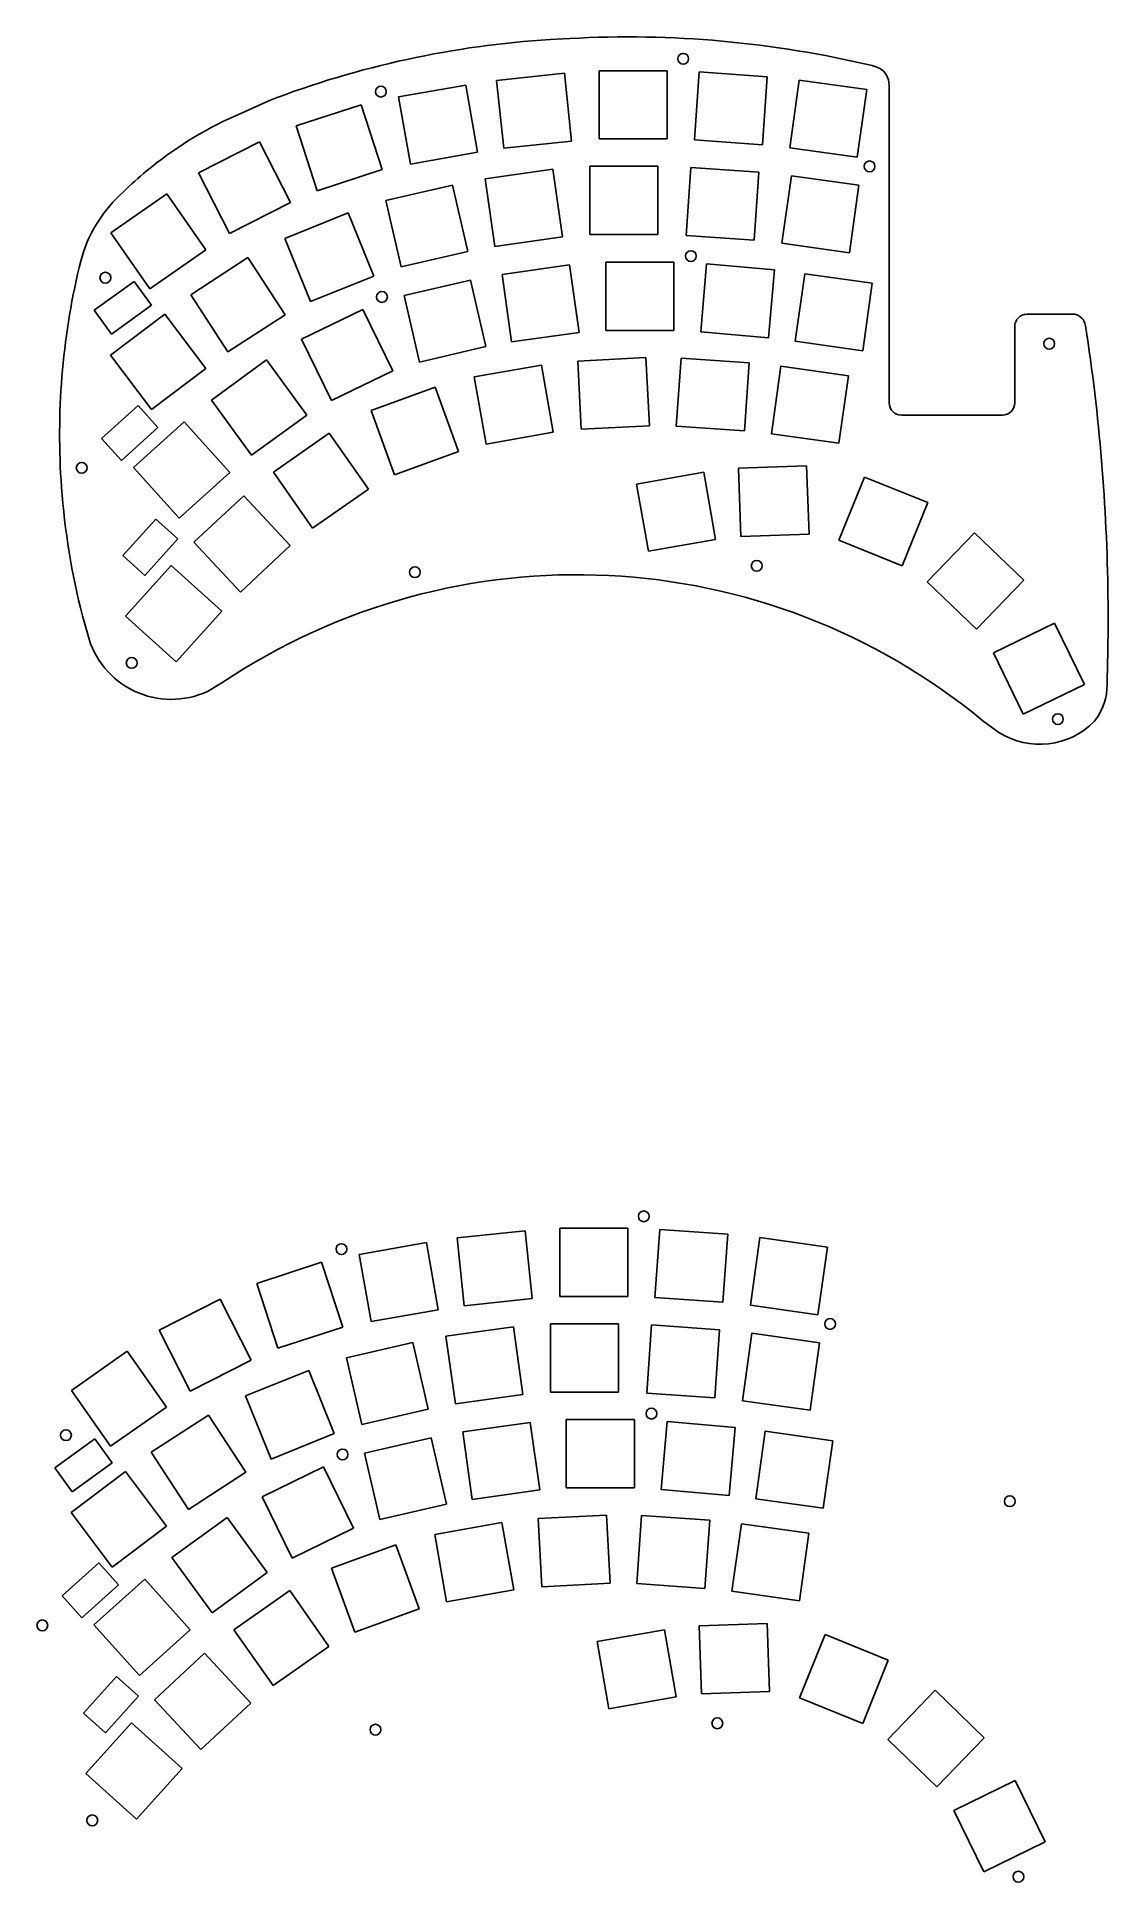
# Model space of a CAD drawing. Extents: x 14 to 231, y -151 to 224.
import ezdxf

# ---------------------------------------------------------------- set-up
doc = ezdxf.new("R2010")
doc.units = 0
doc.layers.add('BLACK', color=7, linetype='CONTINUOUS')

msp = doc.modelspace()

# ---------------------------------------------------------------- linework, layer by layer
at = {"layer": 'BLACK', "linetype": 'CONTINUOUS'}
for p, q in [((122.082, 223.482), (118.095, 223.278)), ((183.981, 217.828), (183.457, 217.97)), ((184.893, 217.451), (184.552, 217.619)), ((100.97, 214.026), (87.33, 211.621)), ((100.97, 214.026), (103.375, 200.387)), ((120.985, 216.415), (107.211, 214.967)), ((108.658, 201.193), (107.211, 214.967)), ((120.985, 216.415), (122.433, 202.641)), ((141.878, 216.929), (128.028, 216.929)), ((128.028, 203.079), (128.028, 216.929)), ((141.878, 216.929), (141.878, 203.079)), ((147.361, 202.879), (148.328, 216.695)), ((162.144, 215.729), (148.328, 216.695)), ((162.144, 215.729), (161.178, 201.913)), ((166.731, 201.31), (168.659, 215.025)), ((182.374, 213.098), (168.659, 215.025)), ((186.882, 214.029), (186.902, 149.515)), ((60.973, 210.852), (54.081, 207.716)), ((79.699, 210.03), (66.527, 205.75)), ((79.699, 210.03), (83.979, 196.858)), ((89.735, 197.982), (87.33, 211.621)), ((182.374, 213.098), (180.446, 199.383)), ((59.079, 202.518), (46.739, 196.23)), ((59.079, 202.518), (65.367, 190.178)), ((70.806, 192.578), (66.527, 205.75)), ((122.433, 202.641), (108.658, 201.193)), ((141.878, 203.079), (128.028, 203.079)), ((161.178, 201.913), (147.361, 202.879)), ((103.375, 200.387), (89.735, 197.982)), ((180.446, 199.383), (166.731, 201.31)), ((53.026, 183.89), (46.739, 196.23)), ((83.979, 196.858), (70.806, 192.578)), ((118.646, 196.925), (104.931, 194.998)), ((106.859, 181.283), (104.931, 194.998)), ((118.646, 196.925), (120.574, 183.21)), ((126.128, 183.679), (126.128, 197.529)), ((139.978, 197.529), (126.128, 197.529)), ((139.978, 197.529), (139.978, 183.679)), ((145.701, 183.479), (146.668, 197.295)), ((160.484, 196.329), (146.668, 197.295)), ((160.484, 196.329), (159.518, 182.513)), ((165.131, 181.91), (167.059, 195.625)), ((180.774, 193.698), (167.059, 195.625)), ((40.253, 191.949), (28.908, 184.005)), ((31.552, 192.445), (30.681, 191.616)), ((40.253, 191.949), (48.197, 180.603)), ((98.242, 193.709), (84.747, 190.594)), ((98.242, 193.709), (101.358, 180.214)), ((180.774, 193.698), (178.846, 179.983)), ((65.367, 190.178), (53.026, 183.89)), ((77.088, 188.088), (64.247, 182.9)), ((77.088, 188.088), (82.276, 175.247)), ((87.863, 177.099), (84.747, 190.594)), ((36.852, 172.659), (28.908, 184.005)), ((139.978, 183.679), (126.128, 183.679)), ((48.197, 180.603), (36.852, 172.659)), ((69.435, 170.058), (64.247, 182.9)), ((101.358, 180.214), (87.863, 177.099)), ((120.574, 183.21), (106.859, 181.283)), ((159.518, 182.513), (145.701, 183.479)), ((178.846, 179.983), (165.131, 181.91)), ((22.862, 178.521), (22.481, 177.016)), ((56.742, 179.002), (45.126, 171.459)), ((56.742, 179.002), (64.285, 167.387)), ((122.049, 177.514), (108.334, 175.587)), ((122.049, 177.514), (123.977, 163.799)), ((129.363, 164.227), (129.363, 178.077)), ((143.213, 178.077), (129.363, 178.077)), ((143.213, 178.077), (143.213, 164.227)), ((148.65, 163.909), (149.858, 177.706)), ((163.655, 176.499), (149.858, 177.706)), ((163.655, 176.499), (162.448, 162.702)), ((33.634, 174.17), (25.544, 168.292)), ((37.161, 169.316), (33.634, 174.17)), ((82.276, 175.247), (69.435, 170.058)), ((101.926, 174.41), (88.431, 171.295)), ((101.926, 174.41), (105.042, 160.915)), ((110.262, 161.872), (108.334, 175.587)), ((167.831, 162.01), (169.759, 175.725)), ((183.474, 173.798), (169.759, 175.725)), ((183.474, 173.798), (181.546, 160.083)), ((29.071, 163.438), (37.161, 169.316)), ((52.669, 159.844), (45.126, 171.459)), ((91.547, 157.8), (88.431, 171.295)), ((25.544, 168.292), (29.071, 163.438)), ((39.889, 167.537), (28.828, 159.202)), ((39.889, 167.537), (48.224, 156.476)), ((64.285, 167.387), (52.669, 159.844)), ((80.077, 168.489), (67.629, 162.418)), ((80.077, 168.489), (86.149, 156.041)), ((212.402, 149.515), (212.402, 165.015)), ((214.902, 167.515), (224.152, 167.516)), ((226.772, 165.121), (226.652, 165.655)), ((73.7, 149.969), (67.629, 162.418)), ((123.977, 163.799), (110.262, 161.872)), ((143.213, 164.227), (129.363, 164.227)), ((162.448, 162.702), (148.65, 163.909)), ((181.546, 160.083), (167.831, 162.01)), ((37.163, 148.141), (28.828, 159.202)), ((60.524, 158.22), (49.319, 150.079)), ((60.524, 158.22), (68.665, 147.015)), ((105.042, 160.915), (91.547, 157.8)), ((137.521, 158.701), (123.69, 157.976)), ((124.415, 144.145), (123.69, 157.976)), ((137.521, 158.701), (138.246, 144.87)), ((143.696, 144.786), (144.663, 158.602)), ((158.479, 157.636), (144.663, 158.602)), ((158.479, 157.636), (157.513, 143.82)), ((48.224, 156.476), (37.163, 148.141)), ((86.149, 156.041), (73.7, 149.969)), ((116.303, 157.165), (102.663, 154.76)), ((105.068, 141.121), (102.663, 154.76)), ((116.303, 157.165), (118.708, 143.526)), ((162.991, 143.229), (164.919, 156.944)), ((178.634, 155.017), (164.919, 156.944)), ((178.634, 155.017), (176.706, 141.302)), ((57.46, 138.874), (49.319, 150.079)), ((94.743, 152.659), (81.728, 147.922)), ((94.743, 152.659), (99.48, 139.644)), ((34.461, 148.979), (27.03, 142.288)), ((38.476, 144.52), (34.461, 148.979)), ((68.665, 147.015), (57.46, 138.874)), ((86.465, 134.907), (81.728, 147.922)), ((189.402, 147.015), (209.902, 147.015)), ((31.044, 137.829), (38.476, 144.52)), ((43.778, 145.667), (33.486, 136.4)), ((43.778, 145.667), (53.046, 135.375)), ((73.247, 143.361), (61.902, 135.417)), ((73.247, 143.361), (81.191, 132.015)), ((118.708, 143.526), (105.068, 141.121)), ((138.246, 144.87), (124.415, 144.145)), ((157.513, 143.82), (143.696, 144.786)), ((176.706, 141.302), (162.991, 143.229)), ((27.03, 142.288), (31.044, 137.829)), ((99.48, 139.644), (86.465, 134.907)), ((42.753, 126.107), (33.486, 136.4)), ((53.046, 135.375), (42.753, 126.107)), ((69.846, 124.071), (61.902, 135.417)), ((149.27, 135.435), (135.63, 133.03)), ((149.27, 135.435), (151.675, 121.795)), ((170.156, 136.707), (156.314, 136.223)), ((156.798, 122.382), (156.314, 136.223)), ((170.156, 136.707), (170.639, 122.865)), ((81.191, 132.015), (69.846, 124.071)), ((138.035, 119.39), (135.63, 133.03)), ((176.71, 121.61), (181.898, 134.452)), ((194.74, 129.264), (181.898, 134.452)), ((55.896, 130.655), (45.767, 121.209)), ((55.896, 130.655), (65.342, 120.526)), ((194.74, 129.264), (189.551, 116.422)), ((38.069, 125.927), (31.378, 118.496)), ((42.528, 121.912), (38.069, 125.927)), ((35.836, 114.481), (42.528, 121.912)), ((55.213, 111.08), (45.767, 121.209)), ((65.342, 120.526), (55.213, 111.08)), ((151.675, 121.795), (138.035, 119.39)), ((170.639, 122.865), (156.798, 122.382)), ((189.551, 116.422), (176.71, 121.61)), ((194.643, 113.161), (204.264, 123.124)), ((214.227, 113.503), (204.264, 123.124)), ((31.378, 118.496), (35.836, 114.481)), ((41.126, 116.501), (31.858, 106.209)), ((41.126, 116.501), (51.418, 107.234)), ((204.606, 103.54), (194.643, 113.161)), ((214.227, 113.503), (204.606, 103.54)), ((24.229, 102.447), (23.162, 106.256)), ((42.151, 96.941), (31.858, 106.209)), ((51.418, 107.234), (42.151, 96.941)), ((208.059, 98.735), (220.507, 104.807)), ((226.579, 92.359), (220.507, 104.807)), ((214.13, 86.287), (208.059, 98.735)), ((231.181, 94.116), (231.155, 92.296)), ((51.475, 92.654), (48.502, 90.906)), ((226.579, 92.359), (214.13, 86.287)), ((205.959, 84.938), (209.181, 82.616)), ((228.811, 85.136), (228.56, 84.856)), ((112.985, -18.585), (99.2107, -20.0327)), ((112.985, -18.585), (114.433, -32.3591)), ((133.878, -18.0709), (120.028, -18.0709)), ((120.028, -31.9209), (120.028, -18.0709)), ((133.878, -18.0709), (133.878, -31.9209)), ((139.361, -32.121), (140.328, -18.3047)), ((154.144, -19.2709), (140.328, -18.3047)), ((92.9699, -20.9736), (79.3303, -23.3787)), ((92.9699, -20.9736), (95.375, -34.6132)), ((100.658, -33.8069), (99.2107, -20.0327)), ((154.144, -19.2709), (153.178, -33.0871)), ((158.731, -33.6898), (160.659, -19.9746)), ((174.374, -21.9021), (160.659, -19.9746)), ((174.374, -21.9021), (172.446, -35.6173)), ((71.6988, -24.9699), (58.5266, -29.2498)), ((71.6988, -24.9699), (75.9787, -38.1421)), ((81.7354, -37.0182), (79.3303, -23.3787)), ((62.8065, -42.4219), (58.5266, -29.2498)), ((51.079, -32.4818), (38.7385, -38.7696)), ((51.079, -32.4818), (57.3668, -44.8223)), ((114.433, -32.3591), (100.658, -33.8069)), ((133.878, -31.9209), (120.028, -31.9209)), ((153.178, -33.0871), (139.361, -32.121)), ((172.446, -35.6173), (158.731, -33.6898)), ((95.375, -34.6132), (81.7354, -37.0182)), ((45.0263, -51.11), (38.7385, -38.7696)), ((75.9787, -38.1421), (62.8065, -42.4219)), ((110.646, -38.0746), (96.9313, -40.0021)), ((98.8588, -53.7173), (96.9313, -40.0021)), ((110.646, -38.0746), (112.574, -51.7898)), ((131.978, -37.4709), (118.128, -37.4709)), ((118.128, -51.3209), (118.128, -37.4709)), ((131.978, -37.4709), (131.978, -51.3209)), ((137.701, -51.521), (138.668, -37.7047)), ((152.484, -38.6709), (138.668, -37.7047)), ((152.484, -38.6709), (151.518, -52.4871)), ((157.131, -53.0898), (159.059, -39.3746)), ((172.774, -41.3021), (159.059, -39.3746)), ((32.2533, -43.0513), (20.908, -50.9953)), ((32.2533, -43.0513), (40.1973, -54.3965)), ((57.3668, -44.8223), (45.0263, -51.11)), ((90.2424, -41.2906), (76.7473, -44.4062)), ((79.8629, -57.9012), (76.7473, -44.4062)), ((90.2424, -41.2906), (93.3579, -54.7857)), ((172.774, -41.3021), (170.846, -55.0173)), ((69.0882, -46.912), (56.2467, -52.1003)), ((69.0882, -46.912), (74.2765, -59.7535)), ((28.852, -62.3406), (20.908, -50.9953)), ((61.435, -64.9418), (56.2467, -52.1003)), ((112.574, -51.7898), (98.8588, -53.7173)), ((131.978, -51.3209), (118.128, -51.3209)), ((151.518, -52.4871), (137.701, -51.521)), ((40.1973, -54.3965), (28.852, -62.3406)), ((48.7418, -55.9975), (37.1262, -63.5408)), ((48.7418, -55.9975), (56.2851, -67.6131)), ((93.3579, -54.7857), (79.8629, -57.9012)), ((170.846, -55.0173), (157.131, -53.0898)), ((74.2765, -59.7535), (61.435, -64.9418)), ((114.049, -57.4856), (100.334, -59.4131)), ((102.262, -73.1283), (100.334, -59.4131)), ((114.049, -57.4856), (115.977, -71.2008)), ((135.213, -56.9229), (121.363, -56.9229)), ((121.363, -70.7729), (121.363, -56.9229)), ((135.213, -56.9229), (135.213, -70.7729)), ((140.65, -71.091), (141.858, -57.2937)), ((155.655, -58.5008), (141.858, -57.2937)), ((155.655, -58.5008), (154.448, -72.2981)), ((159.831, -72.9898), (161.759, -59.2746)), ((175.474, -61.2021), (161.759, -59.2746)), ((25.6344, -60.83), (17.5442, -66.7078)), ((29.1611, -65.6841), (25.6344, -60.83)), ((44.6695, -75.1564), (37.1262, -63.5408)), ((93.9264, -60.5896), (80.4313, -63.7052)), ((93.9264, -60.5896), (97.0419, -74.0847)), ((175.474, -61.2021), (173.546, -74.9173)), ((17.5442, -66.7078), (21.0709, -71.5619)), ((21.0709, -71.5619), (29.1611, -65.6841)), ((72.0771, -66.5111), (59.6288, -72.5825)), ((72.0771, -66.5111), (78.1485, -78.9594)), ((83.5469, -77.2002), (80.4313, -63.7052)), ((31.8886, -67.4628), (20.8275, -75.798)), ((31.8886, -67.4628), (40.2238, -78.5239)), ((56.2851, -67.6131), (44.6695, -75.1564)), ((135.213, -70.7729), (121.363, -70.7729)), ((154.448, -72.2981), (140.65, -71.091)), ((65.7002, -85.0308), (59.6288, -72.5825)), ((97.0419, -74.0847), (83.5469, -77.2002)), ((115.977, -71.2008), (102.262, -73.1283)), ((173.546, -74.9173), (159.831, -72.9898)), ((29.1627, -86.8591), (20.8275, -75.798)), ((40.2238, -78.5239), (29.1627, -86.8591)), ((52.5237, -76.7801), (41.3188, -84.9209)), ((52.5237, -76.7801), (60.6645, -87.985)), ((108.303, -77.8346), (94.6633, -80.2397)), ((108.303, -77.8346), (110.708, -91.4742)), ((129.521, -76.299), (115.69, -77.0239)), ((116.415, -90.8549), (115.69, -77.0239)), ((129.521, -76.299), (130.246, -90.13)), ((135.696, -90.214), (136.663, -76.3977)), ((150.479, -77.3639), (136.663, -76.3977)), ((150.479, -77.3639), (149.513, -91.1801)), ((154.991, -91.7708), (156.919, -78.0556)), ((170.634, -79.9831), (156.919, -78.0556)), ((78.1485, -78.9594), (65.7002, -85.0308)), ((86.7429, -82.3412), (73.7282, -87.0781)), ((86.7429, -82.3412), (91.4799, -95.3559)), ((97.0684, -93.8792), (94.6633, -80.2397)), ((170.634, -79.9831), (168.706, -93.6983)), ((26.461, -86.0208), (19.0295, -92.7122)), ((30.4758, -90.4797), (26.461, -86.0208)), ((49.4596, -96.1258), (41.3188, -84.9209)), ((35.7782, -89.3329), (25.4856, -98.6004)), ((35.7782, -89.3329), (45.0457, -99.6255)), ((60.6645, -87.985), (49.4596, -96.1258)), ((78.4652, -100.093), (73.7282, -87.0781)), ((19.0295, -92.7122), (23.0443, -97.171)), ((23.0443, -97.171), (30.4758, -90.4797)), ((65.2473, -91.6393), (53.902, -99.5833)), ((65.2473, -91.6393), (73.1913, -102.985)), ((110.708, -91.4742), (97.0684, -93.8792)), ((130.246, -90.13), (116.415, -90.8549)), ((149.513, -91.1801), (135.696, -90.214)), ((168.706, -93.6983), (154.991, -91.7708)), ((91.4799, -95.3559), (78.4652, -100.093)), ((34.7531, -108.893), (25.4856, -98.6004)), ((45.0457, -99.6255), (34.7531, -108.893)), ((61.846, -110.929), (53.902, -99.5833)), ((141.27, -99.5654), (127.63, -101.97)), ((141.27, -99.5654), (143.675, -113.205)), ((162.156, -98.2935), (148.314, -98.7768)), ((148.798, -112.618), (148.314, -98.7768)), ((162.156, -98.2935), (162.639, -112.135)), ((168.71, -113.39), (173.898, -100.548)), ((186.74, -105.736), (173.898, -100.548)), ((47.8964, -104.345), (37.7671, -113.791)), ((47.8964, -104.345), (57.342, -114.474)), ((73.1913, -102.985), (61.846, -110.929)), ((130.035, -115.61), (127.63, -101.97)), ((186.74, -105.736), (181.551, -118.578)), ((30.0689, -109.073), (23.3776, -116.504)), ((34.5277, -113.088), (30.0689, -109.073)), ((162.639, -112.135), (148.798, -112.618)), ((186.643, -121.839), (196.264, -111.876)), ((206.227, -121.497), (196.264, -111.876)), ((27.8364, -120.519), (34.5277, -113.088)), ((47.2128, -123.92), (37.7671, -113.791)), ((57.342, -114.474), (47.2128, -123.92)), ((143.675, -113.205), (130.035, -115.61)), ((181.551, -118.578), (168.71, -113.39)), ((23.3776, -116.504), (27.8364, -120.519)), ((33.1259, -118.499), (23.8584, -128.791)), ((33.1259, -118.499), (43.4184, -127.766)), ((196.606, -131.46), (186.643, -121.839)), ((206.227, -121.497), (196.606, -131.46)), ((34.151, -138.059), (23.8584, -128.791)), ((43.4184, -127.766), (34.151, -138.059)), ((200.059, -136.265), (212.507, -130.193)), ((218.579, -142.641), (212.507, -130.193)), ((206.13, -148.713), (200.059, -136.265)), ((218.579, -142.641), (206.13, -148.713))]:
    msp.add_line(p, q, dxfattribs=at)
at = {"layer": 'BLACK'}
for centre in [(145.103, 219.354), (83.726, 212.7), (182.929, 197.511), (146.653, 179.304), (27.802, 174.915), (83.953, 171.004), (219.402, 161.515), (23.002, 136.315), (90.628, 115.13), (160.028, 116.43), (33.147, 96.712), (221.154, 85.29), (137.103, -15.6459), (75.7257, -22.2997), (174.929, -37.489), (138.653, -55.6959), (19.802, -60.085), (75.9526, -63.9959), (211.402, -73.485), (15.002, -98.685), (82.6283, -119.87), (152.028, -118.57), (25.1467, -138.288), (213.154, -149.71)]:
    msp.add_circle(centre, 1.1, dxfattribs=at)
for centre, radius, start, end in [((129.947, 31.272), 192.371, 93.532, 111.011), ((133.803, 9.554), 214.249, 76.5994, 93.136), ((181.882, 211.219), 6.9346, 67.355, 72.375), ((183.082, 214.109), 3.8008, -1.20599, 61.546), ((85.408, 137.245), 77.1199, 113.967, 129.741), ((85.408, 137.245), 77.119, 129.741, 134.294), ((50.221, 171.066), 28.3569, 133.557, 164.757), ((166.081, 143.016), 147.57, 166.679, 184.13), ((214.902, 165.015), 2.5, 90, 180), ((224.152, 164.905), 2.6101, 16.699, 90), ((-156.746, 105.669), 388.099, 0.6604, 8.8117), ((189.402, 149.515), 2.5, 180, 270), ((209.902, 149.515), 2.5, -90, 0), ((166.08, 143.015), 147.569, -175.87, -165.576), ((123.55, -14.644), 129.259, 50.391, 123.891), ((-156.746, 105.669), 388.099, -1.7059, 0.6604), ((41.187, 106.817), 17.512, -165.55, -65.3091), ((219.363, 92.192), 11.7923, -36.7574, 0.5014), ((217.501, 95.581), 15.4054, -122.688, -44.1205)]:
    msp.add_arc(centre, radius, start, end, dxfattribs=at)

doc.saveas('drawing.dxf')
